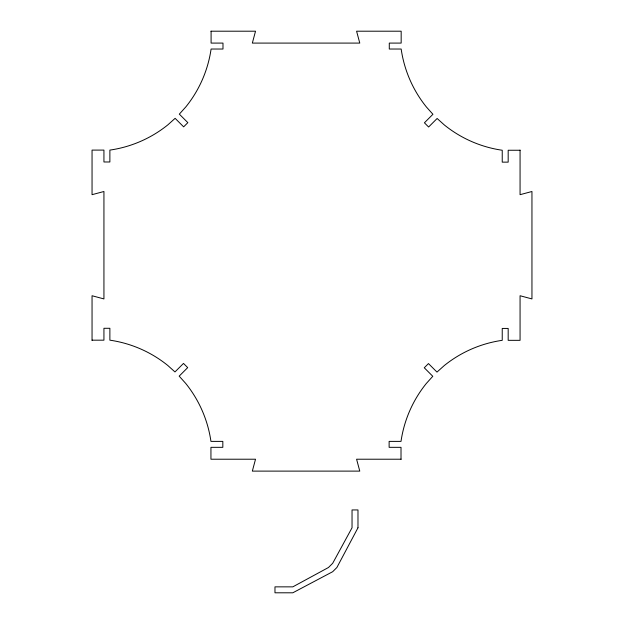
<?xml version="1.0" encoding="UTF-8"?>
<svg xmlns="http://www.w3.org/2000/svg" width="624" height="624" viewBox="0 0 624 624"><rect width="100%" height="100%" fill="white"/><g stroke="black" fill="none" stroke-linecap="round" stroke-linejoin="round"><path stroke-width="0.94" d="M210.943 31.2L255.528 31.2L252.338 43.087L359.775 43.087L356.585 31.2L401.17 31.2L401.17 43.087L389.282 43.087L389.282 49.031L401.17 49.031A119.543 119.543 0 0 0 426.387 106.977L432.931 114.278L424.414 122.795L428.618 127L437.135 118.482L444.413 125.026A119.317 119.317 0 0 0 502.234 150.251L502.234 162.139L508.178 162.139L508.178 150.251L520.065 150.251M92.048 340.174L103.935 340.174L103.935 328.286L109.879 328.286L109.879 340.174A119.317 119.317 0 0 1 167.692 365.391L174.97 371.935L183.487 363.418L187.691 367.622L179.174 376.139L185.726 383.44A119.543 119.543 0 0 1 210.943 441.386L222.83 441.386L222.83 447.33L210.943 447.33L210.943 459.217L255.528 459.217L252.338 471.112L359.775 471.112L356.585 459.217L401.17 459.217M520.065 150.095L520.065 194.68L531.952 191.498L531.952 298.927L520.065 295.737L520.065 340.33L508.178 340.33L508.178 328.435L502.234 328.435L502.234 340.33A119.543 119.543 0 0 0 444.288 365.547L436.987 372.091L428.47 363.574L424.265 367.778L432.783 376.295L426.239 383.573A119.317 119.317 0 0 0 401.014 441.386L389.126 441.386L389.126 447.33L401.014 447.33L401.014 459.217M211.091 31.2L211.091 43.087L222.986 43.087L222.986 49.031L211.091 49.031A119.317 119.317 0 0 1 185.874 106.852L179.33 114.13L187.847 122.647L183.643 126.851L175.126 118.334L167.825 124.878A119.543 119.543 0 0 1 109.879 150.095L109.879 161.983L103.935 161.983L103.935 150.095L92.048 150.095L92.048 194.68L103.935 191.498L103.935 298.927L92.048 295.737L92.048 340.33M357.981 527.779L336.89 567.497L332.686 571.701L292.812 592.8L274.973 592.8L274.973 586.856L292.812 586.856L328.481 567.497L332.686 563.293L352.037 527.779L352.037 509.941L357.981 509.941L357.981 527.779"/></g></svg>
